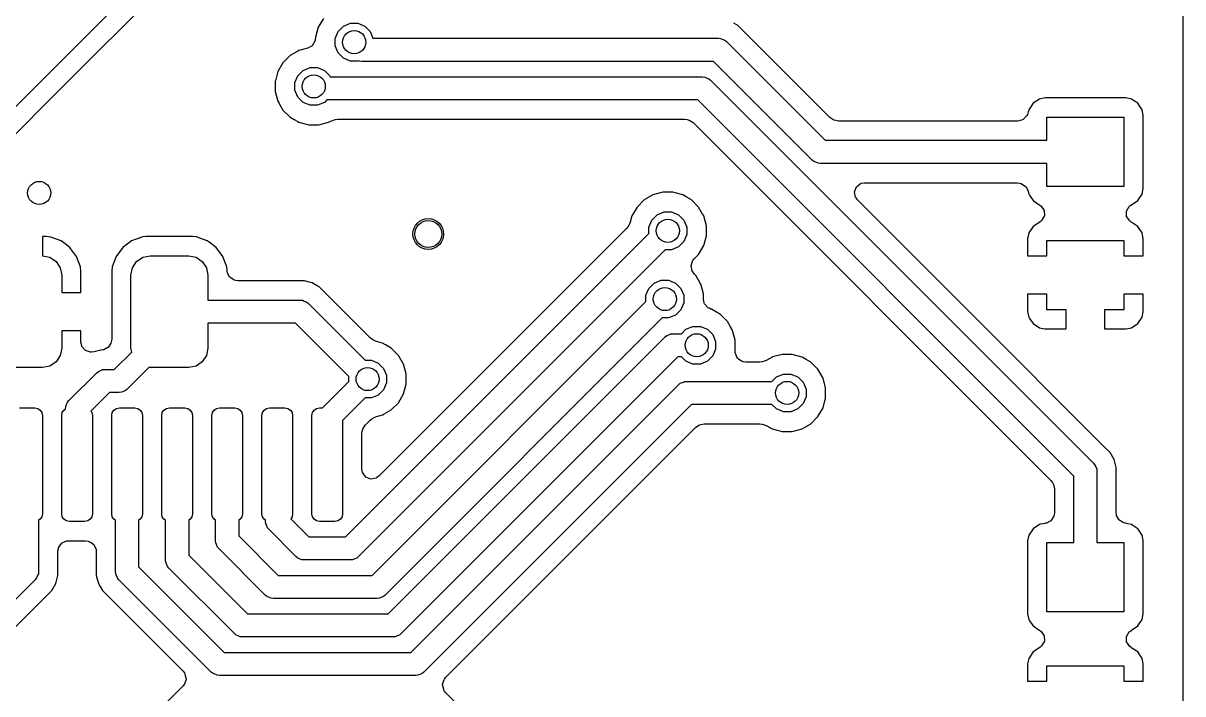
# Model space of a CAD drawing. Header units: inches. Extents: x 0.01 to 5.35, y 0.01 to 3.37.
# Drawn here: x 4.755 to 5.348, y 2.047 to 2.39 of the extents above; entities that cross this region are included whole.
import ezdxf

# ---------------------------------------------------------------- set-up
doc = ezdxf.new("R2010")
doc.units = ezdxf.units.IN
doc.header["$MEASUREMENT"] = 0
doc.layers.add('BLACK', color=250, linetype='CONTINUOUS')

msp = doc.modelspace()

# ---------------------------------------------------------------- linework, layer by layer
at = {"layer": 'BLACK', "linetype": 'CONTINUOUS'}
for p, q in [((5.34848, 3.36276), (5.34848, 0.01741)), ((4.89723, 2.49273), (4.48124, 2.07675)), ((4.77836, 2.35992), (4.84278, 2.42434)), ((4.90888, 2.39204), (4.90628, 2.38755)), ((4.90628, 2.38755), (4.90494, 2.38254)), ((4.90628, 2.38755), (4.90628, 2.38755)), ((4.91499, 2.38186), (4.91646, 2.38541)), ((4.91646, 2.38541), (4.91918, 2.38812)), ((4.91918, 2.38812), (4.92273, 2.38959)), ((4.92273, 2.38959), (4.92657, 2.38959)), ((4.92657, 2.38959), (4.93011, 2.38812)), ((4.93011, 2.38812), (4.93283, 2.38541)), ((4.93283, 2.38541), (4.93427, 2.38193)), ((5.12005, 2.38898), (5.11883, 2.38968)), ((5.12063, 2.38864), (5.12005, 2.38898)), ((5.16792, 2.34135), (5.12063, 2.38864)), ((5.12063, 2.38864), (5.12063, 2.38864)), ((4.90457, 2.38046), (4.90308, 2.37815)), ((4.9047, 2.3809), (4.90457, 2.38046)), ((4.90474, 2.38105), (4.9047, 2.3809)), ((4.90494, 2.38243), (4.90474, 2.38105)), ((4.90494, 2.38254), (4.90494, 2.38243)), ((4.91499, 2.37802), (4.91499, 2.38186)), ((4.93427, 2.38193), (5.11095, 2.38193)), ((5.11095, 2.38193), (5.1121, 2.38182)), ((5.1121, 2.38182), (5.11282, 2.38152)), ((5.11282, 2.38152), (5.11423, 2.38093)), ((5.11423, 2.38093), (5.11512, 2.3802)), ((5.11512, 2.3802), (5.16556, 2.32976)), ((4.89188, 2.37309), (4.88821, 2.36942)), ((4.89581, 2.37536), (4.89188, 2.37309)), ((4.89188, 2.37309), (4.89188, 2.37309)), ((4.89634, 2.37576), (4.89581, 2.37536)), ((4.89699, 2.37585), (4.89634, 2.37576)), ((4.89779, 2.37607), (4.89699, 2.37585)), ((4.89952, 2.37653), (4.89779, 2.37607)), ((4.90089, 2.37689), (4.89952, 2.37653)), ((4.90282, 2.37792), (4.90089, 2.37689)), ((4.90308, 2.37815), (4.90282, 2.37792)), ((4.91646, 2.37447), (4.91499, 2.37802)), ((4.91918, 2.37176), (4.91646, 2.37447)), ((4.88821, 2.36942), (4.88561, 2.36493)), ((4.88821, 2.36942), (4.88821, 2.36942)), ((4.88821, 2.36942), (4.88821, 2.36942)), ((4.89851, 2.36551), (4.90206, 2.36698)), ((4.90206, 2.36698), (4.9059, 2.36698)), ((4.9059, 2.36698), (4.90944, 2.36551)), ((4.92273, 2.37029), (4.91918, 2.37176)), ((4.92657, 2.37029), (4.92273, 2.37029)), ((4.92692, 2.37043), (4.92657, 2.37029)), ((4.92741, 2.37023), (4.92692, 2.37043)), ((4.92856, 2.37012), (4.92741, 2.37023)), ((5.1085, 2.37012), (4.92856, 2.37012)), ((5.15894, 2.31968), (5.1085, 2.37012)), ((4.88561, 2.36493), (4.88435, 2.36022)), ((4.88561, 2.36493), (4.88561, 2.36493)), ((4.89432, 2.35924), (4.89579, 2.36279)), ((4.89579, 2.36279), (4.89851, 2.36551)), ((4.90944, 2.36551), (4.91216, 2.36279)), ((4.91216, 2.36279), (4.91239, 2.36224)), ((4.91239, 2.36224), (5.1028, 2.36224)), ((5.1028, 2.36224), (5.10395, 2.36213)), ((5.10395, 2.36213), (5.10476, 2.36179)), ((5.10476, 2.36179), (5.10608, 2.36125)), ((5.10608, 2.36125), (5.10697, 2.36051)), ((4.68119, 2.26275), (4.77836, 2.35992)), ((4.88435, 2.36022), (4.88427, 2.35992)), ((4.88427, 2.35992), (4.88427, 2.35473)), ((4.88427, 2.35473), (4.88561, 2.34975)), ((4.89432, 2.3554), (4.89432, 2.35924)), ((4.89579, 2.35185), (4.89432, 2.3554)), ((5.10697, 2.36051), (5.30284, 2.16465)), ((4.88561, 2.34975), (4.88561, 2.34972)), ((4.88561, 2.34972), (4.8862, 2.34871)), ((4.89851, 2.34914), (4.89579, 2.35185)), ((4.90206, 2.34767), (4.89851, 2.34914)), ((4.90944, 2.34914), (4.9059, 2.34767)), ((4.91074, 2.35043), (4.90944, 2.34914)), ((5.10035, 2.35043), (4.91074, 2.35043)), ((5.29276, 2.15803), (5.10035, 2.35043)), ((5.27513, 2.35086), (5.27187, 2.34869)), ((5.278, 2.35144), (5.27513, 2.35087)), ((5.27513, 2.35087), (5.27513, 2.35086)), ((5.27513, 2.35086), (5.27513, 2.35086)), ((5.31932, 2.35144), (5.278, 2.35144)), ((5.278, 2.35144), (5.278, 2.35144)), ((5.278, 2.35144), (5.278, 2.35144)), ((5.32219, 2.35087), (5.31932, 2.35144)), ((5.31932, 2.35144), (5.31932, 2.35144)), ((5.31932, 2.35144), (5.31932, 2.35144)), ((5.32219, 2.35086), (5.32219, 2.35087)), ((5.32321, 2.35019), (5.32219, 2.35086)), ((5.32219, 2.35086), (5.32219, 2.35086)), ((5.32219, 2.35086), (5.32219, 2.35086)), ((5.32219, 2.35086), (5.32219, 2.35086)), ((5.32546, 2.34869), (5.32321, 2.35019)), ((5.32321, 2.35019), (5.32321, 2.35019)), ((5.32321, 2.35019), (5.32321, 2.35019)), ((4.8862, 2.34871), (4.88644, 2.34829)), ((4.88644, 2.34829), (4.88651, 2.34817)), ((4.88651, 2.34817), (4.88651, 2.34817)), ((4.88651, 2.34817), (4.88651, 2.34817)), ((4.88651, 2.34817), (4.88821, 2.34522)), ((4.88821, 2.34522), (4.89188, 2.34156)), ((4.9059, 2.34767), (4.90206, 2.34767)), ((5.26899, 2.34293), (5.2687, 2.34239)), ((5.26945, 2.34424), (5.26899, 2.34293)), ((5.2695, 2.34448), (5.26945, 2.34424)), ((5.26969, 2.34542), (5.2695, 2.34448)), ((5.27187, 2.34869), (5.26969, 2.34542)), ((5.26969, 2.34542), (5.26969, 2.34542)), ((5.26969, 2.34542), (5.26969, 2.34542)), ((5.32635, 2.34735), (5.32546, 2.34869)), ((5.32739, 2.34579), (5.32635, 2.34735)), ((5.32764, 2.34542), (5.32739, 2.34579)), ((5.32739, 2.34579), (5.32739, 2.34579)), ((5.32739, 2.34579), (5.32739, 2.34579)), ((5.32819, 2.34263), (5.32764, 2.34542)), ((5.32764, 2.34542), (5.32764, 2.34542)), ((5.32764, 2.34542), (5.32764, 2.34542)), ((4.89188, 2.34156), (4.89188, 2.34156)), ((4.89188, 2.34156), (4.89188, 2.34156)), ((4.89188, 2.34156), (4.89392, 2.34037)), ((4.89392, 2.34037), (4.89577, 2.33931)), ((4.89577, 2.33931), (4.89637, 2.33896)), ((4.89637, 2.33896), (4.89637, 2.33896)), ((4.89637, 2.33896), (4.90138, 2.33762)), ((4.90138, 2.33762), (4.90138, 2.33762)), ((4.90138, 2.33762), (4.90657, 2.33762)), ((4.90657, 2.33762), (4.91158, 2.33896)), ((4.90657, 2.33762), (4.90657, 2.33762)), ((4.91158, 2.33896), (4.91268, 2.3396)), ((4.91268, 2.3396), (4.91386, 2.34008)), ((4.91386, 2.34008), (4.91506, 2.3404)), ((4.91506, 2.3404), (4.91632, 2.34057)), ((4.91632, 2.34057), (5.09354, 2.34057)), ((5.09354, 2.34057), (5.09492, 2.34037)), ((5.09492, 2.34037), (5.09591, 2.34008)), ((5.09591, 2.34008), (5.09799, 2.33885)), ((5.09799, 2.33885), (5.28097, 2.15587)), ((5.17, 2.34012), (5.16792, 2.34135)), ((5.17099, 2.33982), (5.17, 2.34012)), ((5.17237, 2.33963), (5.17099, 2.33982)), ((5.26413, 2.33963), (5.17237, 2.33963)), ((5.26654, 2.34027), (5.26413, 2.33963)), ((5.26679, 2.34041), (5.26654, 2.34027)), ((5.2687, 2.34239), (5.26679, 2.34041)), ((5.27898, 2.32976), (5.27898, 2.34157)), ((5.27898, 2.34157), (5.31835, 2.34157)), ((5.31835, 2.34157), (5.31835, 2.30614)), ((5.32821, 2.34255), (5.32819, 2.34263)), ((5.32821, 2.30517), (5.32821, 2.34255)), ((5.32821, 2.34255), (5.32821, 2.34255)), ((5.32821, 2.34255), (5.32821, 2.34255)), ((5.16556, 2.32976), (5.27898, 2.32976)), ((5.15983, 2.31895), (5.15894, 2.31968)), ((5.16073, 2.31858), (5.15983, 2.31895)), ((5.16196, 2.31807), (5.16073, 2.31858)), ((5.16311, 2.31795), (5.16196, 2.31807)), ((5.27898, 2.31795), (5.16311, 2.31795)), ((5.27898, 2.30614), (5.27898, 2.31795)), ((5.1815, 2.30603), (5.1837, 2.30768)), ((5.1837, 2.30768), (5.18386, 2.30773)), ((5.18386, 2.30773), (5.18399, 2.30778)), ((5.18399, 2.30778), (5.18569, 2.30809)), ((5.18569, 2.30809), (5.26382, 2.30809)), ((5.26382, 2.30809), (5.2652, 2.30789)), ((5.2652, 2.30789), (5.26579, 2.30772)), ((5.26579, 2.30772), (5.2681, 2.30623)), ((5.07747, 2.30187), (5.07298, 2.29927)), ((5.08248, 2.30321), (5.07747, 2.30187)), ((5.07747, 2.30187), (5.07747, 2.30187)), ((5.08767, 2.30321), (5.08248, 2.30321)), ((5.08882, 2.3029), (5.08767, 2.30321)), ((5.08767, 2.30321), (5.08767, 2.30321)), ((5.09268, 2.30187), (5.08882, 2.3029)), ((5.08882, 2.3029), (5.08882, 2.3029)), ((5.09443, 2.30086), (5.09268, 2.30187)), ((5.18054, 2.30345), (5.1815, 2.30603)), ((5.18113, 2.30076), (5.18054, 2.30345)), ((5.2681, 2.30623), (5.26829, 2.30601)), ((5.26829, 2.30601), (5.26939, 2.30377)), ((5.26939, 2.30377), (5.26969, 2.30229)), ((5.26969, 2.30229), (5.26969, 2.30229)), ((5.26969, 2.30229), (5.26969, 2.30229)), ((5.26969, 2.30229), (5.26989, 2.30198)), ((5.26989, 2.30198), (5.26989, 2.30198)), ((5.26989, 2.30198), (5.27013, 2.30164)), ((5.27013, 2.30164), (5.27187, 2.29903)), ((5.31835, 2.30614), (5.27898, 2.30614)), ((5.32546, 2.29903), (5.32764, 2.30229)), ((5.32764, 2.30229), (5.32821, 2.30517)), ((5.06931, 2.2956), (5.06705, 2.29169)), ((5.07298, 2.29927), (5.06931, 2.2956)), ((5.06931, 2.2956), (5.06931, 2.2956)), ((5.06931, 2.2956), (5.06931, 2.2956)), ((5.06931, 2.2956), (5.06931, 2.2956)), ((5.07298, 2.29927), (5.07298, 2.29927)), ((5.07298, 2.29927), (5.07298, 2.29927)), ((5.09718, 2.29927), (5.09443, 2.30086)), ((5.09443, 2.30086), (5.09443, 2.30086)), ((5.09443, 2.30086), (5.09443, 2.30086)), ((5.10085, 2.2956), (5.09718, 2.29927)), ((5.10219, 2.29327), (5.10085, 2.2956)), ((5.18134, 2.30037), (5.18113, 2.30076)), ((5.18217, 2.29926), (5.18134, 2.30037)), ((5.23925, 2.24218), (5.18217, 2.29926)), ((5.27187, 2.29903), (5.27488, 2.29702)), ((5.27488, 2.29702), (5.27523, 2.29676)), ((5.27523, 2.29676), (5.276, 2.29614)), ((5.276, 2.29614), (5.27757, 2.29388)), ((5.31966, 2.29357), (5.32106, 2.29594)), ((5.32106, 2.29594), (5.32138, 2.29623)), ((5.32138, 2.29623), (5.322, 2.29672)), ((5.322, 2.29672), (5.32203, 2.29674)), ((5.32203, 2.29674), (5.32205, 2.29675)), ((5.32205, 2.29675), (5.32218, 2.29684)), ((5.32218, 2.29684), (5.32219, 2.29685)), ((5.32219, 2.29685), (5.32546, 2.29903)), ((5.32219, 2.29685), (5.32219, 2.29685)), ((5.06672, 2.29111), (5.06588, 2.28798)), ((5.06705, 2.29169), (5.06672, 2.29111)), ((5.06672, 2.29111), (5.06672, 2.29111)), ((5.06672, 2.29111), (5.06672, 2.29111)), ((5.07689, 2.28897), (5.07961, 2.29169)), ((5.07961, 2.29169), (5.08316, 2.29316)), ((5.08316, 2.29316), (5.087, 2.29316)), ((5.087, 2.29316), (5.09055, 2.29169)), ((5.09055, 2.29169), (5.09326, 2.28897)), ((5.10289, 2.29206), (5.10219, 2.29327)), ((5.1029, 2.29205), (5.10289, 2.29206)), ((5.10311, 2.29169), (5.1029, 2.29205)), ((5.10343, 2.29113), (5.10311, 2.29169)), ((5.10311, 2.29169), (5.10311, 2.29169)), ((5.10311, 2.29169), (5.10311, 2.29169)), ((5.10344, 2.29111), (5.10343, 2.29113)), ((5.10478, 2.2861), (5.10344, 2.29111)), ((5.27707, 2.29012), (5.27626, 2.28877)), ((5.27713, 2.29021), (5.27707, 2.29012)), ((5.27766, 2.29113), (5.27713, 2.29024)), ((5.27713, 2.29024), (5.27713, 2.29021)), ((5.27757, 2.29388), (5.27766, 2.29113)), ((5.31976, 2.29082), (5.31966, 2.29357)), ((5.32133, 2.28856), (5.31976, 2.29082)), ((5.06399, 2.28472), (4.93743, 2.15816)), ((5.06477, 2.28573), (5.06399, 2.28472)), ((5.06539, 2.28681), (5.06477, 2.28573)), ((5.06588, 2.28798), (5.06539, 2.28681)), ((5.07543, 2.28542), (5.07689, 2.28897)), ((5.07543, 2.2822), (5.07543, 2.28542)), ((5.09326, 2.28897), (5.09473, 2.28542)), ((5.09473, 2.28542), (5.09473, 2.28158)), ((5.10478, 2.28091), (5.10478, 2.2861)), ((5.27188, 2.28568), (5.2697, 2.28242)), ((5.27531, 2.28797), (5.27188, 2.28568)), ((5.27531, 2.28801), (5.27529, 2.28799)), ((5.27529, 2.28799), (5.27531, 2.28797)), ((5.27542, 2.28805), (5.27531, 2.28801)), ((5.2755, 2.28815), (5.27542, 2.28805)), ((5.27593, 2.28846), (5.2755, 2.28815)), ((5.27626, 2.28877), (5.27593, 2.28846)), ((5.32211, 2.28793), (5.32133, 2.28856)), ((5.32246, 2.28767), (5.32211, 2.28793)), ((5.32544, 2.28568), (5.32246, 2.28767)), ((5.32762, 2.28242), (5.32544, 2.28568)), ((5.32544, 2.28568), (5.32544, 2.28568)), ((4.76708, 2.28055), (4.7652, 2.28055)), ((4.7652, 2.28055), (4.7652, 2.27071)), ((4.76942, 2.2803), (4.76708, 2.28055)), ((4.76708, 2.28055), (4.76708, 2.28055)), ((4.77473, 2.27832), (4.76942, 2.2803)), ((4.76942, 2.2803), (4.76942, 2.2803)), ((4.77678, 2.27678), (4.77473, 2.27832)), ((4.77473, 2.27832), (4.77473, 2.27832)), ((4.77473, 2.27832), (4.77473, 2.27832)), ((4.81077, 2.27834), (4.80624, 2.27494)), ((4.81608, 2.28032), (4.81077, 2.27834)), ((4.81077, 2.27834), (4.81077, 2.27834)), ((4.81077, 2.27834), (4.81077, 2.27834)), ((4.81634, 2.28035), (4.81608, 2.28032)), ((4.81829, 2.28056), (4.81634, 2.28035)), ((4.81835, 2.28056), (4.81829, 2.28056)), ((4.81843, 2.28057), (4.81835, 2.28056)), ((4.84188, 2.28057), (4.81843, 2.28057)), ((4.84189, 2.28057), (4.84188, 2.28057)), ((4.84188, 2.28057), (4.84188, 2.28057)), ((4.84397, 2.28035), (4.84189, 2.28057)), ((4.84189, 2.28057), (4.84189, 2.28057)), ((4.8442, 2.28033), (4.84397, 2.28035)), ((4.84431, 2.28029), (4.8442, 2.28033)), ((4.84954, 2.27834), (4.84431, 2.28029)), ((4.85042, 2.27768), (4.84954, 2.27834)), ((4.84954, 2.27834), (4.84954, 2.27834)), ((4.84954, 2.27834), (4.84954, 2.27834)), ((4.84954, 2.27834), (4.84954, 2.27834)), ((4.85408, 2.27494), (4.85042, 2.27768)), ((4.92023, 2.12701), (5.07543, 2.2822)), ((5.09326, 2.27804), (5.09055, 2.27532)), ((5.09473, 2.28158), (5.09326, 2.27804)), ((5.10344, 2.2759), (5.10478, 2.28091)), ((5.26924, 2.28007), (5.26913, 2.27955)), ((5.26913, 2.27955), (5.26913, 2.27071)), ((5.2697, 2.28242), (5.26924, 2.28007)), ((5.2697, 2.28242), (5.2697, 2.28242)), ((5.27898, 2.27071), (5.27898, 2.27858)), ((5.27898, 2.27858), (5.31835, 2.27858)), ((5.31835, 2.27858), (5.31835, 2.27071)), ((5.32803, 2.28035), (5.32762, 2.28242)), ((5.32762, 2.28242), (5.32762, 2.28242)), ((5.32817, 2.27964), (5.32803, 2.28035)), ((5.32819, 2.27956), (5.32817, 2.27964)), ((5.32819, 2.27071), (5.32819, 2.27956)), ((4.77926, 2.27493), (4.77678, 2.27678)), ((4.77959, 2.27449), (4.77926, 2.27493)), ((4.77926, 2.27493), (4.77926, 2.27493)), ((4.78265, 2.2704), (4.77959, 2.27449)), ((4.80624, 2.27494), (4.80284, 2.27041)), ((4.80624, 2.27494), (4.80624, 2.27494)), ((4.85409, 2.27493), (4.85408, 2.27494)), ((4.85408, 2.27494), (4.85408, 2.27494)), ((4.85747, 2.27041), (4.85409, 2.27493)), ((5.08378, 2.27385), (4.92685, 2.11693)), ((5.087, 2.27385), (5.08378, 2.27385)), ((5.09055, 2.27532), (5.087, 2.27385)), ((5.10085, 2.2714), (5.10344, 2.2759)), ((4.7652, 2.27071), (4.76896, 2.26996)), ((4.76896, 2.26996), (4.77216, 2.26783)), ((4.77216, 2.26783), (4.77429, 2.26463)), ((4.78463, 2.26509), (4.78265, 2.2704)), ((4.78265, 2.2704), (4.78265, 2.2704)), ((4.80284, 2.27041), (4.80086, 2.2651)), ((4.80284, 2.27041), (4.80284, 2.27041)), ((4.81122, 2.26463), (4.81336, 2.26783)), ((4.81336, 2.26783), (4.81655, 2.26996)), ((4.81655, 2.26996), (4.82031, 2.27071)), ((4.82031, 2.27071), (4.84, 2.27071)), ((4.84, 2.27071), (4.84377, 2.26996)), ((4.84377, 2.26996), (4.84696, 2.26783)), ((4.84696, 2.26783), (4.84909, 2.26463)), ((4.85882, 2.26679), (4.85747, 2.27041)), ((4.85747, 2.27041), (4.85747, 2.27041)), ((4.85927, 2.26559), (4.85882, 2.26679)), ((5.09697, 2.26569), (5.09698, 2.26576)), ((5.09698, 2.26576), (5.09774, 2.26805)), ((5.09774, 2.26805), (5.09791, 2.26831)), ((5.09791, 2.26831), (5.09856, 2.26912)), ((5.09856, 2.26912), (5.09909, 2.26965)), ((5.09909, 2.26965), (5.10085, 2.2714)), ((5.26913, 2.27071), (5.27898, 2.27071)), ((5.31835, 2.27071), (5.32819, 2.27071)), ((4.77429, 2.26463), (4.77504, 2.26087)), ((4.77504, 2.26087), (4.77504, 2.25201)), ((4.78488, 2.26275), (4.78463, 2.26509)), ((4.78463, 2.26509), (4.78463, 2.26509)), ((4.78463, 2.26509), (4.78463, 2.26509)), ((4.78488, 2.25201), (4.78488, 2.26275)), ((4.78488, 2.26275), (4.78488, 2.26275)), ((4.78488, 2.26275), (4.78488, 2.26275)), ((4.78488, 2.26275), (4.78488, 2.26275)), ((4.80062, 2.26282), (4.80061, 2.26275)), ((4.80061, 2.26275), (4.80061, 2.26275)), ((4.80061, 2.26275), (4.80061, 2.22808)), ((4.80086, 2.2651), (4.80062, 2.26282)), ((4.80062, 2.26282), (4.80062, 2.26282)), ((4.81047, 2.26087), (4.81122, 2.26463)), ((4.81047, 2.22346), (4.81047, 2.26087)), ((4.84909, 2.26463), (4.84984, 2.26087)), ((4.84984, 2.26087), (4.84984, 2.24807)), ((4.85939, 2.26527), (4.85927, 2.26559)), ((4.85945, 2.2651), (4.85939, 2.26527)), ((4.85963, 2.26349), (4.85945, 2.2651)), ((4.85966, 2.26314), (4.85963, 2.26349)), ((4.85975, 2.26262), (4.85966, 2.26314)), ((4.85988, 2.262), (4.85975, 2.26262)), ((4.86096, 2.25984), (4.85988, 2.262)), ((4.86101, 2.25979), (4.86096, 2.25984)), ((5.09756, 2.263), (5.09697, 2.26569)), ((5.09785, 2.26246), (5.09756, 2.263)), ((5.09869, 2.26135), (5.09785, 2.26246)), ((5.09933, 2.2607), (5.09869, 2.26135)), ((5.10142, 2.25708), (5.09933, 2.2607)), ((5.09933, 2.2607), (5.09933, 2.2607)), ((4.86332, 2.2583), (4.86101, 2.25979)), ((4.86391, 2.25813), (4.86332, 2.2583)), ((4.86529, 2.25793), (4.86391, 2.25813)), ((4.89916, 2.25793), (4.86529, 2.25793)), ((4.90095, 2.25745), (4.89916, 2.25793)), ((4.89916, 2.25793), (4.89916, 2.25793)), ((4.89916, 2.25793), (4.89916, 2.25793)), ((4.90317, 2.25686), (4.90095, 2.25745)), ((4.90095, 2.25745), (4.90095, 2.25745)), ((4.90445, 2.25612), (4.90317, 2.25686)), ((4.90492, 2.25585), (4.90445, 2.25612)), ((4.90572, 2.25539), (4.90492, 2.25585)), ((4.90492, 2.25585), (4.90492, 2.25585)), ((4.90492, 2.25585), (4.90492, 2.25585)), ((4.90677, 2.25478), (4.90572, 2.25539)), ((4.93275, 2.2288), (4.90677, 2.25478)), ((4.90677, 2.25478), (4.90677, 2.25478)), ((5.07391, 2.25053), (5.07538, 2.25407)), ((5.07538, 2.25407), (5.07809, 2.25679)), ((5.07809, 2.25679), (5.08164, 2.25826)), ((5.08164, 2.25826), (5.08548, 2.25826)), ((5.08548, 2.25826), (5.08903, 2.25679)), ((5.08903, 2.25679), (5.09174, 2.25407)), ((5.09174, 2.25407), (5.09321, 2.25053)), ((5.10187, 2.2563), (5.10142, 2.25708)), ((5.10142, 2.25708), (5.10142, 2.25708)), ((5.10192, 2.25621), (5.10187, 2.2563)), ((5.10326, 2.2512), (5.10192, 2.25621)), ((4.77504, 2.25201), (4.78488, 2.25201)), ((4.84984, 2.24807), (4.89709, 2.24807)), ((4.89709, 2.24807), (4.89824, 2.24796)), ((5.07391, 2.2473), (5.07391, 2.25053)), ((5.09321, 2.25053), (5.09321, 2.24669)), ((5.10326, 2.24867), (5.10326, 2.2512)), ((5.10326, 2.2512), (5.10326, 2.2512)), ((5.10375, 2.24653), (5.10326, 2.24867)), ((5.27898, 2.25102), (5.26913, 2.25102)), ((5.26913, 2.25102), (5.26913, 2.24218)), ((5.27898, 2.24315), (5.27898, 2.25102)), ((5.32819, 2.25102), (5.31835, 2.25102)), ((5.31835, 2.25102), (5.31835, 2.24315)), ((5.32819, 2.24217), (5.32819, 2.25102)), ((4.89824, 2.24796), (4.89912, 2.24759)), ((4.89912, 2.24759), (4.90037, 2.24708)), ((4.90037, 2.24708), (4.90126, 2.24634)), ((4.90126, 2.24634), (4.93023, 2.21737)), ((4.93392, 2.10732), (5.07391, 2.2473)), ((5.09174, 2.24314), (5.08903, 2.24042)), ((5.09321, 2.24669), (5.09174, 2.24314)), ((5.10391, 2.24622), (5.10375, 2.24653)), ((5.10576, 2.24418), (5.10391, 2.24622)), ((5.10391, 2.24622), (5.10391, 2.24622)), ((5.10628, 2.24386), (5.10576, 2.24418)), ((5.10716, 2.24349), (5.10628, 2.24386)), ((5.10715, 2.24347), (5.10716, 2.24349)), ((5.10745, 2.24335), (5.10715, 2.24347)), ((5.10906, 2.24242), (5.10745, 2.24335)), ((5.11194, 2.24075), (5.10906, 2.24242)), ((5.10906, 2.24242), (5.10906, 2.24242)), ((5.30834, 2.17309), (5.23925, 2.24218)), ((5.26913, 2.24218), (5.26928, 2.24143)), ((5.28882, 2.24315), (5.27898, 2.24315)), ((5.28882, 2.23331), (5.28882, 2.24315)), ((5.31835, 2.24315), (5.3085, 2.24315)), ((5.3085, 2.24315), (5.3085, 2.23331)), ((5.32762, 2.23931), (5.32817, 2.24209)), ((5.32817, 2.24209), (5.32819, 2.24217)), ((4.89464, 2.23626), (4.84984, 2.23626)), ((4.84984, 2.23626), (4.84984, 2.22346)), ((4.92188, 2.20902), (4.89464, 2.23626)), ((5.08226, 2.23895), (4.94055, 2.09724)), ((5.08548, 2.23895), (5.08226, 2.23895)), ((5.08903, 2.24042), (5.08548, 2.23895)), ((5.11561, 2.23708), (5.11194, 2.24075)), ((5.11715, 2.23442), (5.11561, 2.23708)), ((5.26928, 2.24143), (5.26969, 2.23939)), ((5.26969, 2.23939), (5.2697, 2.23931)), ((5.2697, 2.23931), (5.2697, 2.23931)), ((5.2697, 2.23931), (5.27014, 2.23866)), ((5.27014, 2.23866), (5.27188, 2.23605)), ((5.32544, 2.23605), (5.32762, 2.23931)), ((5.32762, 2.23931), (5.32762, 2.23931)), ((4.78488, 2.23232), (4.77504, 2.23232)), ((4.77504, 2.23232), (4.77504, 2.22346)), ((4.78488, 2.22664), (4.78488, 2.23232)), ((5.0845, 2.22989), (5.08589, 2.23047)), ((5.08589, 2.23047), (5.08662, 2.23078)), ((5.08662, 2.23078), (5.08778, 2.23089)), ((5.08778, 2.23089), (5.0921, 2.23089)), ((5.0921, 2.23089), (5.09437, 2.23317)), ((5.09437, 2.23317), (5.09792, 2.23464)), ((5.09792, 2.23464), (5.10176, 2.23464)), ((5.10176, 2.23464), (5.10531, 2.23317)), ((5.10531, 2.23317), (5.10803, 2.23045)), ((5.10803, 2.23045), (5.1095, 2.2269)), ((5.11768, 2.2335), (5.11715, 2.23442)), ((5.11773, 2.2334), (5.11768, 2.2335)), ((5.11814, 2.2327), (5.11773, 2.2334)), ((5.1182, 2.23259), (5.11814, 2.2327)), ((5.11955, 2.22758), (5.1182, 2.23259)), ((5.27188, 2.23605), (5.27514, 2.23388)), ((5.27514, 2.23388), (5.27514, 2.23388)), ((5.27514, 2.23388), (5.27771, 2.23337)), ((5.27771, 2.23337), (5.27781, 2.23334)), ((5.27781, 2.23334), (5.27801, 2.23331)), ((5.27801, 2.23331), (5.27801, 2.23331)), ((5.27801, 2.23331), (5.28882, 2.23331)), ((5.3085, 2.23331), (5.31932, 2.23331)), ((5.31932, 2.23331), (5.3194, 2.23332)), ((5.31932, 2.23331), (5.31932, 2.23331)), ((5.3194, 2.23332), (5.32219, 2.23388)), ((5.32219, 2.23388), (5.32544, 2.23605)), ((5.32219, 2.23388), (5.32219, 2.23388)), ((4.78528, 2.22472), (4.78488, 2.22664)), ((4.7853, 2.22467), (4.78528, 2.22472)), ((4.78541, 2.22441), (4.7853, 2.22467)), ((4.78716, 2.22229), (4.78541, 2.22441)), ((4.80024, 2.22612), (4.79875, 2.2238)), ((4.80041, 2.22671), (4.80024, 2.22612)), ((4.80061, 2.22808), (4.80041, 2.22671)), ((4.93376, 2.22802), (4.93275, 2.2288)), ((4.93423, 2.22776), (4.93376, 2.22802)), ((4.93484, 2.2274), (4.93423, 2.22776)), ((4.93601, 2.22692), (4.93484, 2.2274)), ((4.93914, 2.22608), (4.93601, 2.22692)), ((4.94066, 2.2252), (4.93914, 2.22608)), ((4.94363, 2.22348), (4.94066, 2.2252)), ((4.94208, 2.08764), (5.0836, 2.22916)), ((5.0836, 2.22916), (5.0845, 2.22989)), ((5.1095, 2.2269), (5.1095, 2.22306)), ((5.11955, 2.22239), (5.11955, 2.22758)), ((5.11955, 2.22758), (5.11955, 2.22758)), ((4.77429, 2.2197), (4.77216, 2.2165)), ((4.77504, 2.22346), (4.77429, 2.2197)), ((4.78978, 2.22145), (4.78716, 2.22229)), ((4.79033, 2.22144), (4.78978, 2.22145)), ((4.79171, 2.22161), (4.79033, 2.22144)), ((4.79504, 2.2225), (4.79171, 2.22161)), ((4.7952, 2.2225), (4.79504, 2.2225)), ((4.79624, 2.22261), (4.7952, 2.2225)), ((4.79654, 2.22268), (4.79624, 2.22261)), ((4.7987, 2.22376), (4.79654, 2.22268)), ((4.79875, 2.2238), (4.7987, 2.22376)), ((4.80197, 2.21264), (4.81086, 2.22152)), ((4.81086, 2.22152), (4.81047, 2.22346)), ((4.84909, 2.2197), (4.84696, 2.2165)), ((4.84984, 2.22346), (4.84909, 2.2197)), ((4.9473, 2.21982), (4.94363, 2.22348)), ((4.9499, 2.21532), (4.9473, 2.21982)), ((5.09022, 2.21908), (4.9487, 2.07756)), ((5.0921, 2.21908), (5.09022, 2.21908)), ((5.09437, 2.2168), (5.0921, 2.21908)), ((5.10803, 2.21952), (5.10531, 2.2168)), ((5.1095, 2.22306), (5.10803, 2.21952)), ((5.11954, 2.22223), (5.11955, 2.22239)), ((5.11957, 2.22223), (5.11954, 2.22223)), ((5.11957, 2.2212), (5.11957, 2.22223)), ((5.11964, 2.22071), (5.11957, 2.2212)), ((5.12079, 2.21821), (5.11964, 2.22071)), ((5.1385, 2.21897), (5.13569, 2.21735)), ((5.13857, 2.21899), (5.1385, 2.21897)), ((5.14351, 2.22031), (5.13857, 2.21899)), ((5.1487, 2.22031), (5.14351, 2.22031)), ((5.14351, 2.22031), (5.14351, 2.22031)), ((5.14989, 2.21999), (5.1487, 2.22031)), ((5.1487, 2.22031), (5.1487, 2.22031)), ((5.15371, 2.21897), (5.14989, 2.21999)), ((5.14989, 2.21999), (5.14989, 2.21999)), ((5.15579, 2.21777), (5.15371, 2.21897)), ((4.7652, 2.21362), (4.74551, 2.21362)), ((4.76896, 2.21437), (4.7652, 2.21362)), ((4.77216, 2.2165), (4.76896, 2.21437)), ((4.79545, 2.21231), (4.79597, 2.21252)), ((4.79597, 2.21252), (4.79712, 2.21264)), ((4.79712, 2.21264), (4.80197, 2.21264)), ((4.81977, 2.21373), (4.80859, 2.20256)), ((4.82031, 2.21362), (4.81977, 2.21373)), ((4.84, 2.21362), (4.82031, 2.21362)), ((4.84377, 2.21437), (4.84, 2.21362)), ((4.84696, 2.2165), (4.84377, 2.21437)), ((4.93023, 2.21737), (4.93346, 2.21737)), ((4.93346, 2.21737), (4.937, 2.2159)), ((4.937, 2.2159), (4.93972, 2.21318)), ((4.93972, 2.21318), (4.94119, 2.20964)), ((4.95124, 2.21031), (4.9499, 2.21532)), ((5.09792, 2.21533), (5.09437, 2.2168)), ((5.10176, 2.21533), (5.09792, 2.21533)), ((5.10531, 2.2168), (5.10176, 2.21533)), ((5.1231, 2.21673), (5.12079, 2.21821)), ((5.12362, 2.21657), (5.1231, 2.21673)), ((5.125, 2.21637), (5.12362, 2.21657)), ((5.13205, 2.21637), (5.125, 2.21637)), ((5.13332, 2.21654), (5.13205, 2.21637)), ((5.13452, 2.21686), (5.13332, 2.21654)), ((5.13569, 2.21735), (5.13452, 2.21686)), ((5.1582, 2.21637), (5.15579, 2.21777)), ((5.16187, 2.2127), (5.1582, 2.21637)), ((5.16446, 2.20821), (5.16187, 2.2127)), ((4.77874, 2.1967), (4.79294, 2.21091)), ((4.79294, 2.21091), (4.79384, 2.21164)), ((4.79384, 2.21164), (4.79545, 2.21231)), ((4.92188, 2.20641), (4.92188, 2.20902)), ((4.94119, 2.20964), (4.94119, 2.2058)), ((4.95124, 2.20512), (4.95124, 2.21031)), ((5.09355, 2.2064), (5.0947, 2.20651)), ((5.0947, 2.20651), (5.13836, 2.20651)), ((5.13836, 2.20651), (5.14063, 2.20879)), ((5.14063, 2.20879), (5.14418, 2.21026)), ((5.14418, 2.21026), (5.14802, 2.21026)), ((5.14802, 2.21026), (5.15157, 2.20879)), ((5.15157, 2.20879), (5.15429, 2.20607)), ((5.16581, 2.2032), (5.16446, 2.20821)), ((4.79957, 2.20083), (4.79, 2.19126)), ((4.80442, 2.20083), (4.79957, 2.20083)), ((4.80557, 2.20094), (4.80442, 2.20083)), ((4.80707, 2.20156), (4.80557, 2.20094)), ((4.8077, 2.20182), (4.80707, 2.20156)), ((4.80859, 2.20256), (4.8077, 2.20182)), ((4.90842, 2.19295), (4.92188, 2.20641)), ((4.93972, 2.20225), (4.937, 2.19953)), ((4.94119, 2.2058), (4.93972, 2.20225)), ((4.9499, 2.20011), (4.95124, 2.20512)), ((4.9537, 2.06795), (5.09052, 2.20478)), ((5.09052, 2.20478), (5.09142, 2.20552)), ((5.09142, 2.20552), (5.09304, 2.20619)), ((5.09304, 2.20619), (5.09355, 2.2064)), ((5.15429, 2.20607), (5.15576, 2.20253)), ((5.15576, 2.20253), (5.15576, 2.19869)), ((5.16581, 2.19801), (5.16581, 2.2032)), ((4.77712, 2.19368), (4.77754, 2.1947)), ((4.77754, 2.1947), (4.778, 2.19581)), ((4.778, 2.19581), (4.77874, 2.1967)), ((4.93023, 2.19806), (4.91874, 2.18657)), ((4.93346, 2.19806), (4.93023, 2.19806)), ((4.937, 2.19953), (4.93346, 2.19806)), ((4.94363, 2.19195), (4.9473, 2.19562)), ((4.9473, 2.19562), (4.9499, 2.20011)), ((5.09715, 2.1947), (4.96032, 2.05787)), ((5.13836, 2.1947), (5.09715, 2.1947)), ((5.14063, 2.19242), (5.13836, 2.1947)), ((5.15429, 2.19514), (5.15157, 2.19242)), ((5.15576, 2.19869), (5.15429, 2.19514)), ((5.16446, 2.193), (5.16581, 2.19801)), ((4.75339, 2.19295), (4.76126, 2.19295)), ((4.76126, 2.19295), (4.76277, 2.19265)), ((4.76277, 2.19265), (4.76404, 2.1918)), ((4.76404, 2.1918), (4.7649, 2.19052)), ((4.7649, 2.19052), (4.7652, 2.18902)), ((4.7652, 2.18902), (4.7652, 2.13882)), ((4.77504, 2.18902), (4.77534, 2.19052)), ((4.77504, 2.13882), (4.77504, 2.18902)), ((4.77534, 2.19052), (4.77619, 2.1918)), ((4.77619, 2.1918), (4.77701, 2.19234)), ((4.77701, 2.19253), (4.77712, 2.19368)), ((4.77701, 2.19234), (4.77701, 2.19253)), ((4.79, 2.19126), (4.79049, 2.19052)), ((4.79049, 2.19052), (4.79079, 2.18902)), ((4.79079, 2.18902), (4.79079, 2.13882)), ((4.80063, 2.18902), (4.80093, 2.19052)), ((4.80063, 2.13882), (4.80063, 2.18902)), ((4.80093, 2.19052), (4.80178, 2.1918)), ((4.80178, 2.1918), (4.80306, 2.19265)), ((4.80306, 2.19265), (4.80457, 2.19295)), ((4.80457, 2.19295), (4.81244, 2.19295)), ((4.81244, 2.19295), (4.81395, 2.19265)), ((4.81395, 2.19265), (4.81522, 2.1918)), ((4.81522, 2.1918), (4.81608, 2.19052)), ((4.81608, 2.19052), (4.81638, 2.18902)), ((4.81638, 2.18902), (4.81638, 2.13882)), ((4.82622, 2.18902), (4.82652, 2.19052)), ((4.82622, 2.13882), (4.82622, 2.18902)), ((4.82652, 2.19052), (4.82737, 2.1918)), ((4.82737, 2.1918), (4.82865, 2.19265)), ((4.82865, 2.19265), (4.83016, 2.19295)), ((4.83016, 2.19295), (4.83803, 2.19295)), ((4.83803, 2.19295), (4.83954, 2.19265)), ((4.83954, 2.19265), (4.84082, 2.1918)), ((4.84082, 2.1918), (4.84167, 2.19052)), ((4.84167, 2.19052), (4.84197, 2.18902)), ((4.84197, 2.18902), (4.84197, 2.13882)), ((4.85181, 2.18902), (4.85211, 2.19052)), ((4.85181, 2.13882), (4.85181, 2.18902)), ((4.85211, 2.19052), (4.85296, 2.1918)), ((4.85296, 2.1918), (4.85424, 2.19265)), ((4.85424, 2.19265), (4.85575, 2.19295)), ((4.85575, 2.19295), (4.86362, 2.19295)), ((4.86362, 2.19295), (4.86513, 2.19265)), ((4.86513, 2.19265), (4.86641, 2.1918)), ((4.86641, 2.1918), (4.86726, 2.19052)), ((4.86726, 2.19052), (4.86756, 2.18902)), ((4.86756, 2.18902), (4.86756, 2.13882)), ((4.8774, 2.18902), (4.8777, 2.19052)), ((4.8774, 2.13882), (4.8774, 2.18902)), ((4.8777, 2.19052), (4.87855, 2.1918)), ((4.87855, 2.1918), (4.87983, 2.19265)), ((4.87983, 2.19265), (4.88134, 2.19295)), ((4.88134, 2.19295), (4.88921, 2.19295)), ((4.88921, 2.19295), (4.89072, 2.19265)), ((4.89072, 2.19265), (4.892, 2.1918)), ((4.892, 2.1918), (4.89285, 2.19052)), ((4.89285, 2.19052), (4.89315, 2.18902)), ((4.89315, 2.18902), (4.89315, 2.13882)), ((4.90299, 2.18902), (4.90329, 2.19052)), ((4.90299, 2.13882), (4.90299, 2.18902)), ((4.90329, 2.19052), (4.90415, 2.1918)), ((4.90415, 2.1918), (4.90542, 2.19265)), ((4.90542, 2.19265), (4.90693, 2.19295)), ((4.90693, 2.19295), (4.90842, 2.19295)), ((4.93601, 2.18852), (4.93795, 2.18904)), ((4.93795, 2.18904), (4.93914, 2.18935)), ((4.93914, 2.18935), (4.93955, 2.18947)), ((4.93914, 2.18935), (4.93914, 2.18935)), ((4.93914, 2.18935), (4.93914, 2.18935)), ((4.93914, 2.18935), (4.93914, 2.18935)), ((4.93914, 2.18935), (4.93914, 2.18935)), ((4.93955, 2.18947), (4.93998, 2.18984)), ((4.93998, 2.18984), (4.94363, 2.19195)), ((5.14418, 2.19095), (5.14063, 2.19242)), ((5.14802, 2.19095), (5.14418, 2.19095)), ((5.15157, 2.19242), (5.14802, 2.19095)), ((5.16187, 2.18851), (5.16446, 2.193)), ((4.91874, 2.18657), (4.91874, 2.13882)), ((4.92909, 2.18213), (4.93032, 2.18421)), ((4.93032, 2.18421), (4.93275, 2.18663)), ((4.93275, 2.18663), (4.93376, 2.18741)), ((4.93376, 2.18741), (4.93484, 2.18803)), ((4.93484, 2.18803), (4.93601, 2.18852)), ((4.97144, 2.05504), (5.09931, 2.18291)), ((5.09931, 2.18291), (5.10042, 2.18374)), ((5.10042, 2.18374), (5.10133, 2.18424)), ((5.10133, 2.18424), (5.10367, 2.18484)), ((5.10367, 2.18484), (5.13205, 2.18484)), ((5.13205, 2.18484), (5.13332, 2.18467)), ((5.13332, 2.18467), (5.13452, 2.18435)), ((5.13452, 2.18435), (5.13569, 2.18386)), ((5.13569, 2.18386), (5.1385, 2.18224)), ((5.15371, 2.18224), (5.1582, 2.18484)), ((5.1582, 2.18484), (5.16187, 2.18851)), ((4.9286, 2.17976), (4.9288, 2.18114)), ((4.9286, 2.16168), (4.9286, 2.17976)), ((4.9288, 2.18114), (4.92909, 2.18213)), ((5.1385, 2.18224), (5.14351, 2.1809)), ((5.14351, 2.1809), (5.14351, 2.1809)), ((5.14351, 2.1809), (5.1487, 2.1809)), ((5.1487, 2.1809), (5.15371, 2.18224)), ((5.1487, 2.1809), (5.1487, 2.1809)), ((5.31128, 2.17015), (5.30834, 2.17309)), ((5.31335, 2.16656), (5.31128, 2.17015)), ((5.31443, 2.16255), (5.31335, 2.16656)), ((4.92891, 2.15997), (4.9286, 2.16168)), ((4.92902, 2.15969), (4.92891, 2.15997)), ((4.93066, 2.15749), (4.92902, 2.15969)), ((5.30284, 2.16465), (5.30357, 2.16375)), ((5.30357, 2.16375), (5.30382, 2.16316)), ((5.30382, 2.16316), (5.30445, 2.16162)), ((5.30445, 2.16162), (5.30457, 2.16047)), ((5.30457, 2.16047), (5.30457, 2.12406)), ((5.31443, 2.13932), (5.31443, 2.16255)), ((5.31443, 2.16255), (5.31443, 2.16255)), ((4.93324, 2.15653), (4.93066, 2.15749)), ((4.93593, 2.15711), (4.93324, 2.15653)), ((4.93632, 2.15732), (4.93593, 2.15711)), ((4.93743, 2.15816), (4.93632, 2.15732)), ((5.28097, 2.15587), (5.2818, 2.15476)), ((5.2818, 2.15476), (5.2823, 2.15385)), ((5.2823, 2.15385), (5.28289, 2.15151)), ((5.29276, 2.12406), (5.29276, 2.15803)), ((5.28289, 2.15151), (5.28289, 2.1395)), ((4.76404, 2.13604), (4.76323, 2.13549)), ((4.76323, 2.13549), (4.76323, 2.10929)), ((4.7649, 2.13731), (4.76404, 2.13604)), ((4.7652, 2.13882), (4.7649, 2.13731)), ((4.77534, 2.13731), (4.77504, 2.13882)), ((4.77619, 2.13604), (4.77534, 2.13731)), ((4.77747, 2.13518), (4.77619, 2.13604)), ((4.78963, 2.13604), (4.78836, 2.13518)), ((4.79049, 2.13731), (4.78963, 2.13604)), ((4.79079, 2.13882), (4.79049, 2.13731)), ((4.80093, 2.13731), (4.80063, 2.13882)), ((4.80178, 2.13604), (4.80093, 2.13731)), ((4.8026, 2.13549), (4.80178, 2.13604)), ((4.8026, 2.10929), (4.8026, 2.13549)), ((4.81522, 2.13604), (4.81441, 2.13549)), ((4.81441, 2.13549), (4.81441, 2.11174)), ((4.81608, 2.13731), (4.81522, 2.13604)), ((4.81638, 2.13882), (4.81608, 2.13731)), ((4.82652, 2.13731), (4.82622, 2.13882)), ((4.82737, 2.13604), (4.82652, 2.13731)), ((4.82819, 2.13549), (4.82737, 2.13604)), ((4.82819, 2.1152), (4.82819, 2.13549)), ((4.84082, 2.13604), (4.84, 2.13549)), ((4.84, 2.13549), (4.84, 2.11764)), ((4.84167, 2.13731), (4.84082, 2.13604)), ((4.84197, 2.13882), (4.84167, 2.13731)), ((4.85211, 2.13731), (4.85181, 2.13882)), ((4.85296, 2.13604), (4.85211, 2.13731)), ((4.85378, 2.13549), (4.85296, 2.13604)), ((4.85378, 2.12504), (4.85378, 2.13549)), ((4.86641, 2.13604), (4.86559, 2.13549)), ((4.86559, 2.13549), (4.86559, 2.12749)), ((4.86726, 2.13731), (4.86641, 2.13604)), ((4.86756, 2.13882), (4.86726, 2.13731)), ((4.8777, 2.13731), (4.8774, 2.13882)), ((4.87855, 2.13604), (4.8777, 2.13731)), ((4.87937, 2.13549), (4.87855, 2.13604)), ((4.87937, 2.13488), (4.87937, 2.13549)), ((4.89285, 2.13731), (4.89219, 2.13632)), ((4.89219, 2.13632), (4.9015, 2.12701)), ((4.89315, 2.13882), (4.89285, 2.13731)), ((4.90329, 2.13731), (4.90299, 2.13882)), ((4.90415, 2.13604), (4.90329, 2.13731)), ((4.90542, 2.13518), (4.90415, 2.13604)), ((4.91759, 2.13604), (4.91631, 2.13518)), ((4.91844, 2.13731), (4.91759, 2.13604)), ((4.91874, 2.13882), (4.91844, 2.13731)), ((5.28252, 2.13753), (5.28104, 2.13522)), ((5.2827, 2.13813), (5.28252, 2.13753)), ((5.28289, 2.1395), (5.2827, 2.13813)), ((5.31454, 2.13829), (5.31443, 2.13932)), ((5.31461, 2.13799), (5.31454, 2.13829)), ((5.31569, 2.13583), (5.31461, 2.13799)), ((5.31573, 2.13578), (5.31569, 2.13583)), ((5.31805, 2.13429), (5.31573, 2.13578)), ((5.31573, 2.13578), (5.31573, 2.13578)), ((4.77898, 2.13488), (4.77747, 2.13518)), ((4.78685, 2.13488), (4.77898, 2.13488)), ((4.78836, 2.13518), (4.78685, 2.13488)), ((4.87948, 2.13373), (4.87937, 2.13488)), ((4.87974, 2.13311), (4.87948, 2.13373)), ((4.88037, 2.1316), (4.87974, 2.13311)), ((4.8811, 2.13071), (4.88037, 2.1316)), ((4.89488, 2.11693), (4.8811, 2.13071)), ((4.90693, 2.13488), (4.90542, 2.13518)), ((4.9148, 2.13488), (4.90693, 2.13488)), ((4.91631, 2.13518), (4.9148, 2.13488)), ((5.27187, 2.13117), (5.26969, 2.1279)), ((5.27513, 2.13335), (5.27187, 2.13117)), ((5.27578, 2.13347), (5.27513, 2.13335)), ((5.27513, 2.13335), (5.27513, 2.13335)), ((5.27513, 2.13335), (5.27513, 2.13335)), ((5.27803, 2.13392), (5.27578, 2.13347)), ((5.27812, 2.13394), (5.27803, 2.13392)), ((5.27814, 2.13395), (5.27812, 2.13394)), ((5.27815, 2.13395), (5.27814, 2.13395)), ((5.27882, 2.13409), (5.27815, 2.13395)), ((5.28098, 2.13518), (5.27882, 2.13409)), ((5.28104, 2.13522), (5.28098, 2.13518)), ((5.31853, 2.13415), (5.31805, 2.13429)), ((5.31909, 2.13398), (5.31853, 2.13415)), ((5.31951, 2.13388), (5.31909, 2.13398)), ((5.32219, 2.13335), (5.31951, 2.13388)), ((5.32298, 2.13282), (5.32219, 2.13335)), ((5.32219, 2.13335), (5.32219, 2.13335)), ((5.32219, 2.13335), (5.32219, 2.13335)), ((5.32219, 2.13335), (5.32219, 2.13335)), ((5.32219, 2.13335), (5.32219, 2.13335)), ((5.32299, 2.13282), (5.32298, 2.13282)), ((5.32546, 2.13117), (5.32299, 2.13282)), ((5.32592, 2.13047), (5.32546, 2.13117)), ((5.32546, 2.13117), (5.32546, 2.13117)), ((5.32546, 2.13117), (5.32546, 2.13117)), ((5.32764, 2.1279), (5.32592, 2.13047)), ((4.77413, 2.12244), (4.77495, 2.12371)), ((4.77495, 2.12371), (4.775, 2.12376)), ((4.775, 2.12376), (4.77716, 2.12484)), ((4.77716, 2.12484), (4.77746, 2.12491)), ((4.77746, 2.12491), (4.7785, 2.12502)), ((4.7785, 2.12502), (4.78715, 2.12502)), ((4.78715, 2.12502), (4.78853, 2.12482)), ((4.78853, 2.12482), (4.78912, 2.12465)), ((4.78912, 2.12465), (4.7896, 2.12434)), ((4.7896, 2.12434), (4.79016, 2.12421)), ((4.79016, 2.12421), (4.79143, 2.12316)), ((4.85389, 2.12389), (4.85378, 2.12504)), ((4.85419, 2.12316), (4.85389, 2.12389)), ((4.86559, 2.12749), (4.88575, 2.10732)), ((4.9015, 2.12701), (4.92023, 2.12701)), ((5.26969, 2.1279), (5.26911, 2.12503)), ((5.26911, 2.12503), (5.26911, 2.12503)), ((5.26911, 2.12503), (5.26911, 2.08765)), ((5.26969, 2.1279), (5.26969, 2.1279)), ((5.26969, 2.1279), (5.26969, 2.1279)), ((5.27898, 2.08862), (5.27898, 2.12406)), ((5.27898, 2.12406), (5.29276, 2.12406)), ((5.30457, 2.12406), (5.31835, 2.12406)), ((5.31835, 2.12406), (5.31835, 2.08862)), ((5.32819, 2.12511), (5.32764, 2.1279)), ((5.32764, 2.1279), (5.32764, 2.1279)), ((5.32764, 2.1279), (5.32764, 2.1279)), ((5.32764, 2.1279), (5.32764, 2.1279)), ((5.32764, 2.1279), (5.32764, 2.1279)), ((5.32764, 2.1279), (5.32764, 2.1279)), ((5.32821, 2.12503), (5.32819, 2.12511)), ((5.32821, 2.08765), (5.32821, 2.12503)), ((5.32821, 2.12503), (5.32821, 2.12503)), ((5.32821, 2.12503), (5.32821, 2.12503)), ((4.77309, 2.11944), (4.77313, 2.11974)), ((4.77309, 2.11137), (4.77309, 2.11944)), ((4.77311, 2.11987), (4.77318, 2.12004)), ((4.77313, 2.11974), (4.77311, 2.11987)), ((4.77318, 2.12004), (4.77329, 2.12081)), ((4.77329, 2.12081), (4.77334, 2.12098)), ((4.77334, 2.12098), (4.77346, 2.1214)), ((4.77346, 2.1214), (4.77411, 2.12241)), ((4.77411, 2.12241), (4.77412, 2.12243)), ((4.77412, 2.12243), (4.77413, 2.12244)), ((4.79143, 2.12316), (4.79143, 2.12316)), ((4.79143, 2.12316), (4.79143, 2.12316)), ((4.79143, 2.12316), (4.79143, 2.12316)), ((4.79143, 2.12316), (4.79148, 2.12311)), ((4.79148, 2.12311), (4.79256, 2.12095)), ((4.79256, 2.12095), (4.79262, 2.12065)), ((4.79262, 2.12065), (4.79274, 2.11961)), ((4.79274, 2.11961), (4.79274, 2.10722)), ((4.84, 2.11764), (4.87001, 2.08764)), ((4.85477, 2.12176), (4.85419, 2.12316)), ((4.85551, 2.12086), (4.85477, 2.12176)), ((4.87913, 2.09724), (4.85551, 2.12086)), ((4.81441, 2.11174), (4.85819, 2.06795)), ((4.8283, 2.11404), (4.82819, 2.1152)), ((4.82865, 2.11321), (4.8283, 2.11404)), ((4.82918, 2.11192), (4.82865, 2.11321)), ((4.82992, 2.11102), (4.82918, 2.11192)), ((4.89577, 2.11619), (4.89488, 2.11693)), ((4.89672, 2.1158), (4.89577, 2.11619)), ((4.8979, 2.11531), (4.89672, 2.1158)), ((4.89906, 2.1152), (4.8979, 2.11531)), ((4.92268, 2.1152), (4.89906, 2.1152)), ((4.92383, 2.11531), (4.92268, 2.1152)), ((4.92501, 2.1158), (4.92383, 2.11531)), ((4.92596, 2.11619), (4.92501, 2.1158)), ((4.92685, 2.11693), (4.92596, 2.11619)), ((4.76223, 2.10601), (4.7615, 2.10512)), ((4.76291, 2.10766), (4.76223, 2.10601)), ((4.76311, 2.10814), (4.76291, 2.10766)), ((4.76323, 2.10929), (4.76311, 2.10814)), ((4.77202, 2.10321), (4.77309, 2.10722)), ((4.77309, 2.10722), (4.77309, 2.11137)), ((4.79274, 2.10722), (4.79307, 2.10599)), ((4.79307, 2.10599), (4.79307, 2.10599)), ((4.79307, 2.10599), (4.79381, 2.10321)), ((4.80271, 2.10814), (4.8026, 2.10929)), ((4.80291, 2.10766), (4.80271, 2.10814)), ((4.80359, 2.10601), (4.80291, 2.10766)), ((4.80433, 2.10512), (4.80359, 2.10601)), ((4.86338, 2.07756), (4.82992, 2.11102)), ((4.88575, 2.10732), (4.93392, 2.10732)), ((4.7615, 2.10512), (4.54299, 1.88661)), ((4.76994, 2.09961), (4.77202, 2.10321)), ((4.79381, 2.10321), (4.79381, 2.10321)), ((4.79381, 2.10321), (4.79381, 2.10321)), ((4.79381, 2.10321), (4.79471, 2.10165)), ((4.79471, 2.10165), (4.79589, 2.09961)), ((4.85157, 2.05787), (4.80433, 2.10512)), ((4.70432, 2.03399), (4.76994, 2.09961)), ((4.79589, 2.09961), (4.79589, 2.09961)), ((4.79589, 2.09961), (4.83696, 2.05854)), ((4.88003, 2.09651), (4.87913, 2.09724)), ((4.88085, 2.09617), (4.88003, 2.09651)), ((4.88215, 2.09563), (4.88085, 2.09617)), ((4.88331, 2.09551), (4.88215, 2.09563)), ((4.93637, 2.09551), (4.88331, 2.09551)), ((4.93752, 2.09563), (4.93637, 2.09551)), ((4.93883, 2.09617), (4.93752, 2.09563)), ((4.93965, 2.09651), (4.93883, 2.09617)), ((4.94055, 2.09724), (4.93965, 2.09651)), ((5.31835, 2.08862), (5.27898, 2.08862)), ((4.87001, 2.08764), (4.94208, 2.08764)), ((5.26911, 2.08765), (5.26911, 2.08765)), ((5.26911, 2.08765), (5.26911, 2.08765)), ((5.26911, 2.08765), (5.26969, 2.08477)), ((5.26969, 2.08477), (5.26969, 2.08477)), ((5.26969, 2.08477), (5.26969, 2.08477)), ((5.26969, 2.08477), (5.26986, 2.08452)), ((5.26986, 2.08452), (5.26986, 2.08452)), ((5.26986, 2.08452), (5.27009, 2.08417)), ((5.27009, 2.08417), (5.27187, 2.08151)), ((5.32546, 2.08151), (5.32764, 2.08477)), ((5.32764, 2.08477), (5.32821, 2.08765)), ((4.86428, 2.07682), (4.86338, 2.07756)), ((4.86539, 2.07636), (4.86428, 2.07682)), ((4.86641, 2.07594), (4.86539, 2.07636)), ((4.9467, 2.07636), (4.94568, 2.07594)), ((4.94781, 2.07682), (4.9467, 2.07636)), ((4.9487, 2.07756), (4.94781, 2.07682)), ((5.27187, 2.08151), (5.27488, 2.0795)), ((5.27488, 2.0795), (5.27523, 2.07924)), ((5.27523, 2.07924), (5.276, 2.07862)), ((5.276, 2.07862), (5.27757, 2.07636)), ((5.27757, 2.07636), (5.27766, 2.07361)), ((5.31966, 2.07605), (5.32106, 2.07842)), ((5.31976, 2.0733), (5.31966, 2.07605)), ((5.32106, 2.07842), (5.32138, 2.07871)), ((5.32138, 2.07871), (5.322, 2.0792)), ((5.322, 2.0792), (5.32203, 2.07922)), ((5.32203, 2.07922), (5.32205, 2.07923)), ((5.32205, 2.07923), (5.32218, 2.07932)), ((5.32218, 2.07932), (5.32219, 2.07933)), ((5.32219, 2.07933), (5.32546, 2.08151)), ((5.32219, 2.07933), (5.32219, 2.07933)), ((4.86756, 2.07583), (4.86641, 2.07594)), ((4.94452, 2.07583), (4.86756, 2.07583)), ((4.94568, 2.07594), (4.94452, 2.07583)), ((5.27531, 2.07045), (5.27188, 2.06816)), ((5.27531, 2.07049), (5.27529, 2.07047)), ((5.27529, 2.07047), (5.27531, 2.07045)), ((5.27542, 2.07052), (5.27531, 2.07049)), ((5.2755, 2.07063), (5.27542, 2.07052)), ((5.27593, 2.07094), (5.2755, 2.07063)), ((5.27626, 2.07125), (5.27593, 2.07094)), ((5.27706, 2.07259), (5.27626, 2.07125)), ((5.27713, 2.07268), (5.27706, 2.07259)), ((5.27766, 2.07361), (5.27713, 2.07271)), ((5.27713, 2.07271), (5.27713, 2.07268)), ((5.32133, 2.07104), (5.31976, 2.0733)), ((5.32211, 2.07041), (5.32133, 2.07104)), ((5.32246, 2.07015), (5.32211, 2.07041)), ((5.32544, 2.06816), (5.32246, 2.07015)), ((4.85819, 2.06795), (4.9537, 2.06795)), ((5.2697, 2.0649), (5.26913, 2.06203)), ((5.27188, 2.06816), (5.2697, 2.0649)), ((5.2697, 2.0649), (5.2697, 2.0649)), ((5.32762, 2.0649), (5.32544, 2.06816)), ((5.32544, 2.06816), (5.32544, 2.06816)), ((5.32781, 2.06393), (5.32762, 2.0649)), ((5.32762, 2.0649), (5.32762, 2.0649)), ((4.83696, 2.05854), (4.83779, 2.05743)), ((5.26913, 2.06203), (5.26913, 2.06203)), ((5.26913, 2.06203), (5.26913, 2.05319)), ((5.27898, 2.05319), (5.27898, 2.06106)), ((5.27898, 2.06106), (5.31835, 2.06106)), ((5.31835, 2.06106), (5.31835, 2.05319)), ((5.32817, 2.06212), (5.32781, 2.06393)), ((5.32819, 2.06204), (5.32817, 2.06212)), ((5.32819, 2.05319), (5.32819, 2.06204)), ((4.83779, 2.05743), (4.83808, 2.05689)), ((4.83866, 2.05413), (4.8379, 2.05184)), ((4.83808, 2.05689), (4.83867, 2.0542)), ((4.83867, 2.0542), (4.83866, 2.05413)), ((4.85247, 2.05714), (4.85157, 2.05787)), ((4.85384, 2.05657), (4.85247, 2.05714)), ((4.8546, 2.05626), (4.85384, 2.05657)), ((4.85575, 2.05614), (4.8546, 2.05626)), ((4.95614, 2.05614), (4.85575, 2.05614)), ((4.95729, 2.05626), (4.95614, 2.05614)), ((4.95827, 2.05666), (4.95729, 2.05626)), ((4.95942, 2.05714), (4.95827, 2.05666)), ((4.96032, 2.05787), (4.95942, 2.05714)), ((4.96985, 2.05168), (4.97062, 2.05397)), ((4.97062, 2.05397), (4.97078, 2.05423)), ((4.97078, 2.05423), (4.97144, 2.05504)), ((5.26913, 2.05319), (5.27898, 2.05319)), ((5.31835, 2.05319), (5.32819, 2.05319)), ((4.83708, 2.05077), (4.7703, 1.98399)), ((4.83774, 2.05158), (4.83708, 2.05077)), ((4.83782, 2.05172), (4.83774, 2.05158)), ((4.8379, 2.05184), (4.83782, 2.05172)), ((4.96985, 2.05166), (4.96985, 2.05168)), ((4.96985, 2.05161), (4.96985, 2.05166)), ((4.97043, 2.04892), (4.96985, 2.05161)), ((4.97073, 2.04838), (4.97043, 2.04892)), ((4.97156, 2.04727), (4.97073, 2.04838)), ((4.99417, 2.02466), (4.97156, 2.04727))]:
    msp.add_line(p, q, dxfattribs=at)
at = {"layer": 'BLACK'}
for centre, radius in [((4.92465, 2.37994), 0.00591), ((4.90398, 2.35732), 0.00591), ((4.76354, 2.30286), 0.00591), ((4.96254, 2.28186), 0.00787), ((5.08508, 2.2835), 0.00591), ((5.08356, 2.24861), 0.00591), ((5.09984, 2.22498), 0.00591), ((4.93154, 2.20772), 0.00591), ((5.1461, 2.20061), 0.00591)]:
    msp.add_circle(centre, radius, dxfattribs=at)
at = {"layer": 'WHITE'}
for centre, radius in [((4.92465, 2.37994), 0.00591), ((4.90398, 2.35732), 0.00591), ((4.76354, 2.30286), 0.00591), ((4.96254, 2.28186), 0.00689), ((5.08508, 2.2835), 0.00591), ((5.08356, 2.24861), 0.00591), ((5.09984, 2.22498), 0.00591), ((4.93154, 2.20772), 0.00591), ((5.1461, 2.20061), 0.00591)]:
    msp.add_circle(centre, radius, dxfattribs=at)

doc.saveas('drawing.dxf')
